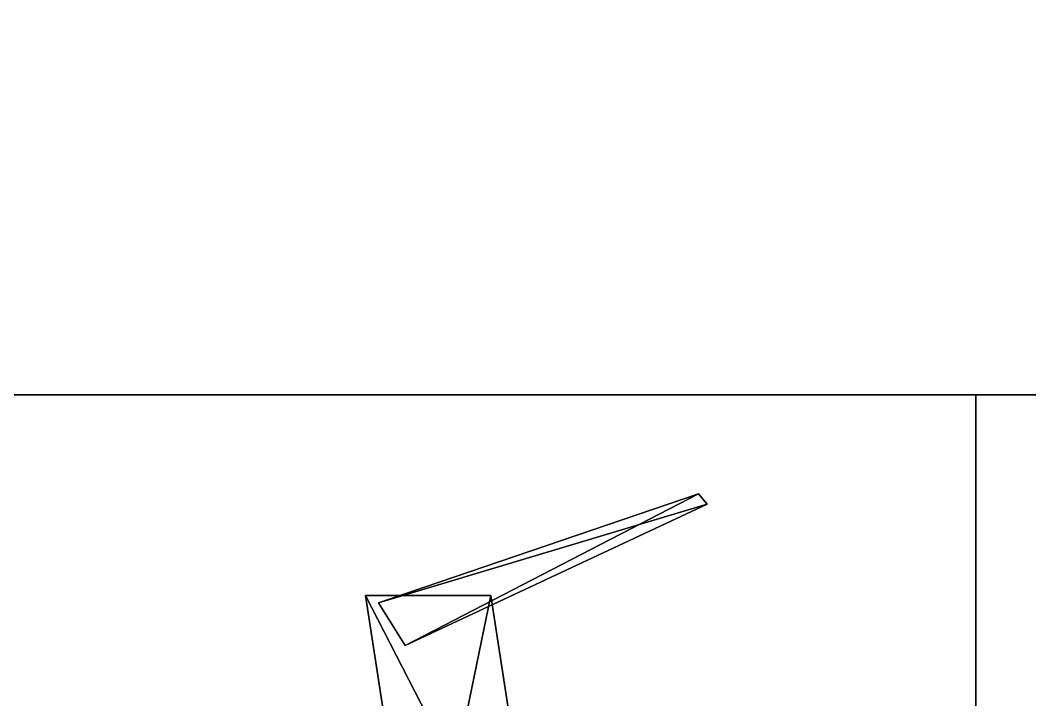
# Model space of a CAD drawing. Extents: x 0 to 3017, y -3657 to 0.
# Drawn here: x 1871.9 to 1928, y -1960.9 to -1923.2 of the extents above; entities that cross this region are included whole.
import ezdxf

# ---------------------------------------------------------------- set-up
doc = ezdxf.new("R2010")
doc.units = 0
for name, color, linetype in [('LAYER0', 7, 'CONTINUOUS'), ('LAYER1', 7, 'CONTINUOUS'), ('LAYER152', 253, 'CONTINUOUS'), ('LAYER154', 253, 'CONTINUOUS'), ('LAYER156', 253, 'CONTINUOUS'), ('LAYER158', 253, 'CONTINUOUS'), ('LAYER160', 253, 'CONTINUOUS'), ('LAYER161', 254, 'CONTINUOUS'), ('LAYER313', 253, 'CONTINUOUS')]:
    doc.layers.add(name, color=color, linetype=linetype)

msp = doc.modelspace()

# ---------------------------------------------------------------- linework, layer by layer
at = {"layer": 'LAYER0'}
for points, invisible_edges in [([(151, -238), (2997, 0), (1089, -2692), (151, -238)], 7), ([(151, 0, 5), (1089, -2692, 5), (2997, 0, 5), (151, 0, 5)], 3), ([(1089, -2692), (2997, 0), (2997, -2692), (1089, -2692)], 1), ([(2997, 0, 5), (1089, -2692, 5), (2997, -2692, 5), (2997, 0, 5)], 1)]:
    msp.add_3dface(points, dxfattribs=dict(at, invisible_edges=invisible_edges))
at = {"layer": 'LAYER152'}
for points in [[(1891.818, -1955.544, 182.3477), (1909.591, -1949.5, 182.3477), (1893.308, -1957.925, 182.3477), (1891.818, -1955.544, 182.3477)], [(1909.591, -1949.5, 193.652), (1891.818, -1955.544, 193.652), (1910.082, -1950.077, 193.652), (1909.591, -1949.5, 193.652)], [(1891.818, -1955.544, 182.3477), (1909.591, -1949.5, 193.652), (1909.591, -1949.5, 182.3477), (1891.818, -1955.544, 182.3477)], [(1891.818, -1955.544, 193.652), (1909.591, -1949.5, 193.652), (1891.818, -1955.544, 182.3477), (1891.818, -1955.544, 193.652)], [(1893.308, -1957.925, 182.3477), (1909.591, -1949.5, 182.3477), (1910.082, -1950.077, 182.3477), (1893.308, -1957.925, 182.3477)], [(1910.082, -1950.077, 193.652), (1891.818, -1955.544, 193.652), (1893.308, -1957.925, 193.652), (1910.082, -1950.077, 193.652)], [(1901.042, -1974.5, 181.2174), (1891.094, -1955.135, 181.2174), (1898.058, -1955.135, 181.2174), (1901.042, -1974.5, 181.2174)], [(1894.078, -1974.5, 181.2174), (1891.094, -1955.135, 181.2174), (1901.042, -1974.5, 181.2174), (1894.078, -1974.5, 181.2174)], [(1891.094, -1955.135, 194.7826), (1894.078, -1974.5, 194.7826), (1898.058, -1955.135, 194.7826), (1891.094, -1955.135, 194.7826)], [(1894.078, -1974.5, 181.2174), (1891.094, -1955.135, 194.7826), (1891.094, -1955.135, 181.2174), (1894.078, -1974.5, 181.2174)], [(1894.078, -1974.5, 194.7826), (1891.094, -1955.135, 194.7826), (1894.078, -1974.5, 181.2174), (1894.078, -1974.5, 194.7826)], [(1898.058, -1955.135, 194.7826), (1894.078, -1974.5, 194.7826), (1901.042, -1974.5, 194.7826), (1898.058, -1955.135, 194.7826)]]:
    msp.add_3dface(points, dxfattribs=at)
at = {"layer": 'LAYER154'}
for points in [[(1891.818, -1955.544, 748.3477), (1909.591, -1949.5, 748.3477), (1893.308, -1957.925, 748.3477), (1891.818, -1955.544, 748.3477)], [(1909.591, -1949.5, 759.652), (1891.818, -1955.544, 759.652), (1910.082, -1950.077, 759.652), (1909.591, -1949.5, 759.652)], [(1891.818, -1955.544, 748.3477), (1909.591, -1949.5, 759.652), (1909.591, -1949.5, 748.3477), (1891.818, -1955.544, 748.3477)], [(1891.818, -1955.544, 759.652), (1909.591, -1949.5, 759.652), (1891.818, -1955.544, 748.3477), (1891.818, -1955.544, 759.652)], [(1893.308, -1957.925, 748.3477), (1909.591, -1949.5, 748.3477), (1910.082, -1950.077, 748.3477), (1893.308, -1957.925, 748.3477)], [(1910.082, -1950.077, 759.652), (1891.818, -1955.544, 759.652), (1893.308, -1957.925, 759.652), (1910.082, -1950.077, 759.652)], [(1901.042, -1974.5, 747.2174), (1891.094, -1955.135, 747.2174), (1898.058, -1955.135, 747.2174), (1901.042, -1974.5, 747.2174)], [(1894.078, -1974.5, 747.2174), (1891.094, -1955.135, 747.2174), (1901.042, -1974.5, 747.2174), (1894.078, -1974.5, 747.2174)], [(1891.094, -1955.135, 760.7826), (1894.078, -1974.5, 760.7826), (1898.058, -1955.135, 760.7826), (1891.094, -1955.135, 760.7826)], [(1894.078, -1974.5, 747.2174), (1891.094, -1955.135, 760.7826), (1891.094, -1955.135, 747.2174), (1894.078, -1974.5, 747.2174)], [(1894.078, -1974.5, 760.7826), (1891.094, -1955.135, 760.7826), (1894.078, -1974.5, 747.2174), (1894.078, -1974.5, 760.7826)], [(1898.058, -1955.135, 760.7826), (1894.078, -1974.5, 760.7826), (1901.042, -1974.5, 760.7826), (1898.058, -1955.135, 760.7826)]]:
    msp.add_3dface(points, dxfattribs=at)
at = {"layer": 'LAYER156'}
for points in [[(1891.818, -1955.544, 1314.348), (1909.591, -1949.5, 1314.348), (1893.308, -1957.925, 1314.348), (1891.818, -1955.544, 1314.348)], [(1909.591, -1949.5, 1325.652), (1891.818, -1955.544, 1325.652), (1910.082, -1950.077, 1325.652), (1909.591, -1949.5, 1325.652)], [(1891.818, -1955.544, 1314.348), (1909.591, -1949.5, 1325.652), (1909.591, -1949.5, 1314.348), (1891.818, -1955.544, 1314.348)], [(1891.818, -1955.544, 1325.652), (1909.591, -1949.5, 1325.652), (1891.818, -1955.544, 1314.348), (1891.818, -1955.544, 1325.652)], [(1893.308, -1957.925, 1314.348), (1909.591, -1949.5, 1314.348), (1910.082, -1950.077, 1314.348), (1893.308, -1957.925, 1314.348)], [(1910.082, -1950.077, 1325.652), (1891.818, -1955.544, 1325.652), (1893.308, -1957.925, 1325.652), (1910.082, -1950.077, 1325.652)], [(1901.042, -1974.5, 1313.217), (1891.094, -1955.135, 1313.217), (1898.058, -1955.135, 1313.217), (1901.042, -1974.5, 1313.217)], [(1894.078, -1974.5, 1313.217), (1891.094, -1955.135, 1313.217), (1901.042, -1974.5, 1313.217), (1894.078, -1974.5, 1313.217)], [(1891.094, -1955.135, 1326.783), (1894.078, -1974.5, 1326.783), (1898.058, -1955.135, 1326.783), (1891.094, -1955.135, 1326.783)], [(1894.078, -1974.5, 1313.217), (1891.094, -1955.135, 1326.783), (1891.094, -1955.135, 1313.217), (1894.078, -1974.5, 1313.217)], [(1894.078, -1974.5, 1326.783), (1891.094, -1955.135, 1326.783), (1894.078, -1974.5, 1313.217), (1894.078, -1974.5, 1326.783)], [(1898.058, -1955.135, 1326.783), (1894.078, -1974.5, 1326.783), (1901.042, -1974.5, 1326.783), (1898.058, -1955.135, 1326.783)]]:
    msp.add_3dface(points, dxfattribs=at)
at = {"layer": 'LAYER158'}
for points in [[(1891.818, -1955.544, 1880.348), (1909.591, -1949.5, 1880.348), (1893.308, -1957.925, 1880.348), (1891.818, -1955.544, 1880.348)], [(1909.591, -1949.5, 1891.652), (1891.818, -1955.544, 1891.652), (1910.082, -1950.077, 1891.652), (1909.591, -1949.5, 1891.652)], [(1891.818, -1955.544, 1880.348), (1909.591, -1949.5, 1891.652), (1909.591, -1949.5, 1880.348), (1891.818, -1955.544, 1880.348)], [(1891.818, -1955.544, 1891.652), (1909.591, -1949.5, 1891.652), (1891.818, -1955.544, 1880.348), (1891.818, -1955.544, 1891.652)], [(1893.308, -1957.925, 1880.348), (1909.591, -1949.5, 1880.348), (1910.082, -1950.077, 1880.348), (1893.308, -1957.925, 1880.348)], [(1910.082, -1950.077, 1891.652), (1891.818, -1955.544, 1891.652), (1893.308, -1957.925, 1891.652), (1910.082, -1950.077, 1891.652)], [(1901.042, -1974.5, 1879.217), (1891.094, -1955.135, 1879.217), (1898.058, -1955.135, 1879.217), (1901.042, -1974.5, 1879.217)], [(1894.078, -1974.5, 1879.217), (1891.094, -1955.135, 1879.217), (1901.042, -1974.5, 1879.217), (1894.078, -1974.5, 1879.217)], [(1891.094, -1955.135, 1892.783), (1894.078, -1974.5, 1892.783), (1898.058, -1955.135, 1892.783), (1891.094, -1955.135, 1892.783)], [(1894.078, -1974.5, 1879.217), (1891.094, -1955.135, 1892.783), (1891.094, -1955.135, 1879.217), (1894.078, -1974.5, 1879.217)], [(1894.078, -1974.5, 1892.783), (1891.094, -1955.135, 1892.783), (1894.078, -1974.5, 1879.217), (1894.078, -1974.5, 1892.783)], [(1898.058, -1955.135, 1892.783), (1894.078, -1974.5, 1892.783), (1901.042, -1974.5, 1892.783), (1898.058, -1955.135, 1892.783)]]:
    msp.add_3dface(points, dxfattribs=at)
at = {"layer": 'LAYER160'}
for points in [[(1891.818, -1955.544, 2446.348), (1909.591, -1949.5, 2446.348), (1893.308, -1957.925, 2446.348), (1891.818, -1955.544, 2446.348)], [(1909.591, -1949.5, 2457.652), (1891.818, -1955.544, 2457.652), (1910.082, -1950.077, 2457.652), (1909.591, -1949.5, 2457.652)], [(1891.818, -1955.544, 2446.348), (1909.591, -1949.5, 2457.652), (1909.591, -1949.5, 2446.348), (1891.818, -1955.544, 2446.348)], [(1891.818, -1955.544, 2457.652), (1909.591, -1949.5, 2457.652), (1891.818, -1955.544, 2446.348), (1891.818, -1955.544, 2457.652)], [(1893.308, -1957.925, 2446.348), (1909.591, -1949.5, 2446.348), (1910.082, -1950.077, 2446.348), (1893.308, -1957.925, 2446.348)], [(1910.082, -1950.077, 2457.652), (1891.818, -1955.544, 2457.652), (1893.308, -1957.925, 2457.652), (1910.082, -1950.077, 2457.652)], [(1901.042, -1974.5, 2445.217), (1891.094, -1955.135, 2445.217), (1898.058, -1955.135, 2445.217), (1901.042, -1974.5, 2445.217)], [(1894.078, -1974.5, 2445.217), (1891.094, -1955.135, 2445.217), (1901.042, -1974.5, 2445.217), (1894.078, -1974.5, 2445.217)], [(1891.094, -1955.135, 2458.783), (1894.078, -1974.5, 2458.783), (1898.058, -1955.135, 2458.783), (1891.094, -1955.135, 2458.783)], [(1894.078, -1974.5, 2445.217), (1891.094, -1955.135, 2458.783), (1891.094, -1955.135, 2445.217), (1894.078, -1974.5, 2445.217)], [(1894.078, -1974.5, 2458.783), (1891.094, -1955.135, 2458.783), (1894.078, -1974.5, 2445.217), (1894.078, -1974.5, 2458.783)], [(1898.058, -1955.135, 2458.783), (1894.078, -1974.5, 2458.783), (1901.042, -1974.5, 2458.783), (1898.058, -1955.135, 2458.783)]]:
    msp.add_3dface(points, dxfattribs=at)
at = {"layer": 'LAYER161', "invisible_edges": 1}
for points in [[(1598.5, -1962, 88), (1925, -1944, 88), (1925, -1962, 88), (1598.5, -1962, 88)], [(1925, -1944, 88), (1598.5, -1962, 88), (1598.5, -1944, 88), (1925, -1944, 88)], [(1598.5, -1944, 2552), (1925, -1962, 2552), (1925, -1944, 2552), (1598.5, -1944, 2552)], [(1925, -1962, 2552), (1598.5, -1944, 2552), (1598.5, -1962, 2552), (1925, -1962, 2552)], [(1925, -1944, 88), (1598.5, -1944, 2552), (1925, -1944, 2552), (1925, -1944, 88)], [(1598.5, -1944, 2552), (1925, -1944, 88), (1598.5, -1944, 88), (1598.5, -1944, 2552)], [(1925, -1944, 88), (1925, -1962, 2552), (1925, -1962, 88), (1925, -1944, 88)], [(1925, -1962, 2552), (1925, -1944, 88), (1925, -1944, 2552), (1925, -1962, 2552)]]:
    msp.add_3dface(points, dxfattribs=at)
at = {"layer": 'LAYER313', "invisible_edges": 1}
for points in [[(2249, -1944, 85), (949.0001, -1944, 5), (949.0001, -1944, 85), (2249, -1944, 85)], [(949.0001, -1944, 5), (2249, -1944, 85), (2249, -1944, 5), (949.0001, -1944, 5)], [(2249, -1962, 5), (949.0001, -1944, 5), (2249, -1944, 5), (2249, -1962, 5)], [(949.0001, -1944, 5), (2249, -1962, 5), (949.0001, -1962, 5), (949.0001, -1944, 5)], [(949.0001, -1962, 85), (2249, -1944, 85), (949.0001, -1944, 85), (949.0001, -1962, 85)], [(2249, -1944, 85), (949.0001, -1962, 85), (2249, -1962, 85), (2249, -1944, 85)]]:
    msp.add_3dface(points, dxfattribs=at)

# ---------------------------------------------------------------- meshes
at = {"layer": 'LAYER1'}
mesh = msp.add_polymesh((9, 2), dxfattribs=at)
for k, corner in enumerate([(2847, -150, 2606), (301, -150, 2606), (2847, -2542, 2606), (2847, -150, 2606), (939, -2542, 2606), (2847, -2542, 2606), (939, -3507, 2606), (939, -2542, 2606), (150, -3507, 2606), (939, -3507, 2606), (150, -388, 2606), (150, -3507, 2606), (301, -388, 2606), (150, -388, 2606), (301, -150, 2606), (301, -388, 2606), (151, 0, 2606), (151, -238, 2606)]):
    mesh.set_mesh_vertex(divmod(k, 2), corner)

doc.saveas('drawing.dxf')
